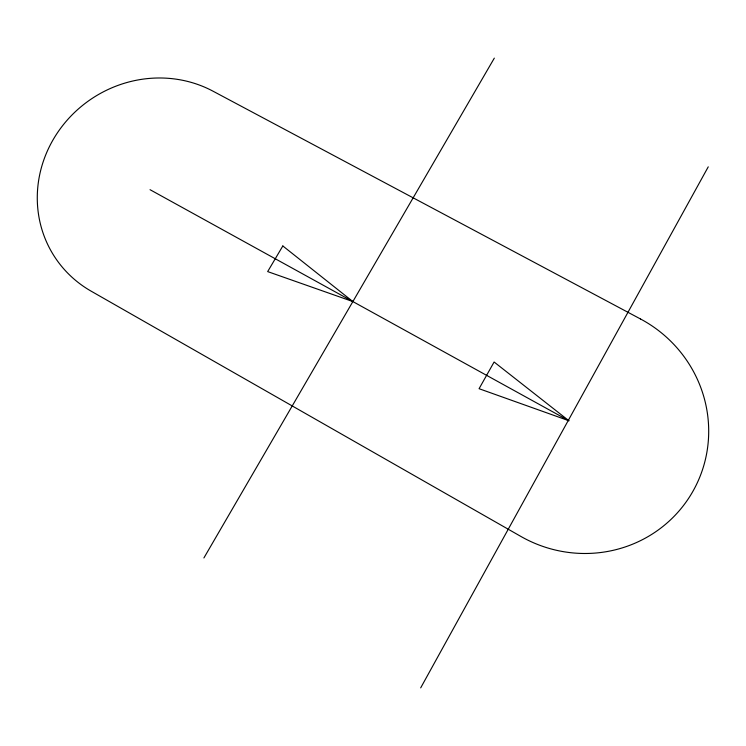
<?xml version="1.0" encoding="UTF-8"?>
<svg xmlns="http://www.w3.org/2000/svg" width="746" height="746" viewBox="0 0 746 746"><rect width="100%" height="100%" fill="white"/><g stroke="black" fill="none" stroke-linecap="round" stroke-linejoin="round"><path stroke-width="1.12" d="M420.688 687.868L708.252 166.834M203.9 557.952L494.318 58.132M568.881 420.725L479.072 388.703L494.104 362.006L568.881 420.725L150.039 189.689M282.827 245.966L267.665 271.591L352.867 301.57L282.827 245.966M640.497 318.971L212.936 91.143A118.222 111.797 -34.9 0 0 54.523 137.357A118.222 111.797 -34.9 0 0 91.152 291.173L520.848 536.421A127.118 124.106 30.2 0 0 693.64 490.01A127.118 124.106 30.2 0 0 640.497 318.971"/></g></svg>
